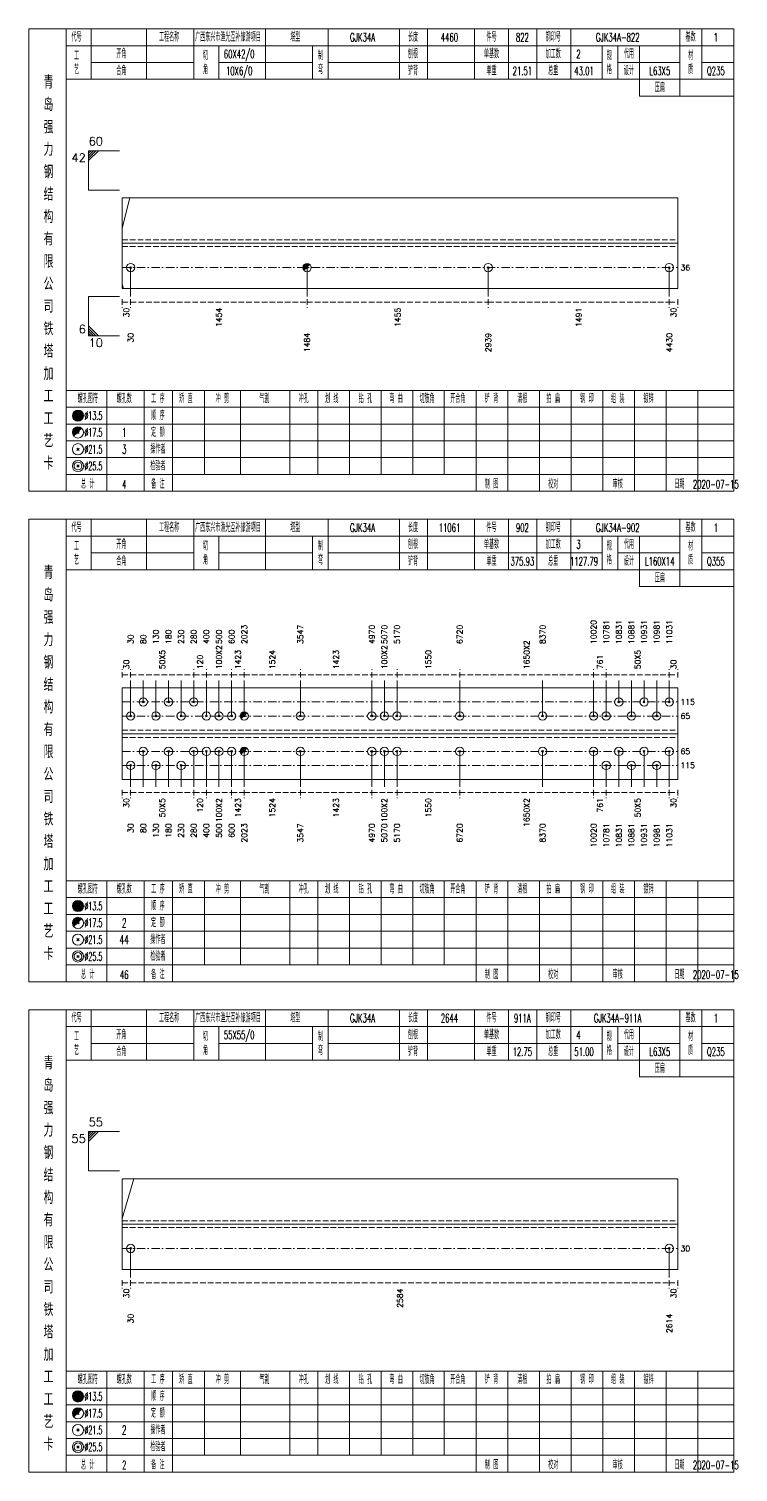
# Model space of a CAD drawing. Extents: x 0 to 2606, y -377 to 6479.
# Drawn here: x 523 to 776, y 2450 to 2965 of the extents above; entities that cross this region are included whole.
import ezdxf
from ezdxf.enums import TextEntityAlignment as Align

# ---------------------------------------------------------------- set-up
doc = ezdxf.new("R2010")
doc.units = 0
doc.header["$MEASUREMENT"] = 0
doc.linetypes.add('一点画线', pattern=[5.2, 3, -1, 0.2, -1])
doc.linetypes.add('虚线', pattern=[2.75, 2, -0.75])
doc.layers.get('0').update_dxf_attribs({"linetype": 'CONTINUOUS', "lineweight": 25})
doc.layers.add('1', color=7, linetype='CONTINUOUS', lineweight=25)
doc.layers.add('4', color=7, linetype='CONTINUOUS', lineweight=25)
doc.styles.get("Standard").update_dxf_attribs({"font": 'simplex.shx', "width": 0.7, "height": 3, "bigfont": 'gbhzfs.shx'})

msp = doc.modelspace()

# ---------------------------------------------------------------- linework, layer by layer
at = {"color": 7, "linetype": 'Continuous', "lineweight": 13}
for p, q in [((544.1, 2921.5), (555.1, 2921.5)), ((544.1, 2907.5), (544.1, 2921.5)), ((544.97, 2921.5), (544.1, 2920.62)), ((545.85, 2921.5), (544.1, 2919.75)), ((546.72, 2921.5), (544.1, 2918.88)), ((547.6, 2921.5), (544.1, 2918)), ((544.1, 2907.5), (555.1, 2907.5)), ((556.1, 2893.9), (558.77, 2904.69)), ((559.1, 2879.81), (559.1, 2869.5)), ((622.01, 2879.81), (622.01, 2869.5)), ((686.64, 2879.81), (686.64, 2869.5)), ((751.2, 2879.81), (751.2, 2869.5)), ((556.1, 2873.85), (556.54, 2872.31)), ((544.1, 2869.5), (555.1, 2869.5)), ((544.1, 2869.5), (544.1, 2855.5)), ((547.6, 2855.5), (544.1, 2859)), ((546.72, 2855.5), (544.1, 2858.12)), ((545.85, 2855.5), (544.1, 2857.25)), ((544.97, 2855.5), (544.1, 2856.38)), ((544.1, 2855.5), (555.1, 2855.5)), ((559.1, 2719.81), (559.1, 2732.5)), ((563.6, 2724.81), (563.6, 2732.5)), ((568.1, 2719.81), (568.1, 2732.5)), ((572.6, 2724.81), (572.6, 2732.5)), ((577.1, 2719.81), (577.1, 2732.5)), ((581.6, 2724.81), (581.6, 2732.5)), ((586.1, 2719.81), (586.1, 2732.5)), ((590.6, 2719.81), (590.6, 2732.5)), ((595.1, 2719.81), (595.1, 2732.5)), ((599.6, 2719.81), (599.6, 2732.5)), ((619.63, 2719.81), (619.63, 2732.5)), ((645.11, 2719.81), (645.11, 2732.5)), ((649.61, 2719.81), (649.61, 2732.5)), ((654.11, 2719.81), (654.11, 2732.5)), ((676.45, 2719.81), (676.45, 2732.5)), ((706, 2719.81), (706, 2732.5)), ((724.2, 2719.81), (724.2, 2732.5)), ((728.7, 2719.81), (728.7, 2732.5)), ((733.2, 2724.81), (733.2, 2732.5)), ((737.7, 2719.81), (737.7, 2732.5)), ((742.2, 2724.81), (742.2, 2732.5)), ((746.7, 2719.81), (746.7, 2732.5)), ((751.2, 2724.81), (751.2, 2732.5)), ((563.3, 2724.51), (563.9, 2725.11)), ((563.9, 2724.51), (563.3, 2725.11)), ((572.3, 2724.51), (572.9, 2725.11)), ((572.9, 2724.51), (572.3, 2725.11)), ((581.3, 2724.51), (581.9, 2725.11)), ((581.9, 2724.51), (581.3, 2725.11)), ((732.9, 2724.51), (733.5, 2725.11)), ((733.5, 2724.51), (732.9, 2725.11)), ((741.9, 2724.51), (742.5, 2725.11)), ((742.5, 2724.51), (741.9, 2725.11)), ((750.9, 2724.51), (751.5, 2725.11)), ((751.5, 2724.51), (750.9, 2725.11)), ((558.8, 2719.51), (559.4, 2720.11)), ((559.4, 2719.51), (558.8, 2720.11)), ((567.8, 2719.51), (568.4, 2720.11)), ((568.4, 2719.51), (567.8, 2720.11)), ((576.8, 2719.51), (577.4, 2720.11)), ((577.4, 2719.51), (576.8, 2720.11)), ((585.8, 2719.51), (586.4, 2720.11)), ((586.4, 2719.51), (585.8, 2720.11)), ((590.3, 2719.51), (590.9, 2720.11)), ((590.9, 2719.51), (590.3, 2720.11)), ((594.8, 2719.51), (595.4, 2720.11)), ((595.4, 2719.51), (594.8, 2720.11)), ((619.33, 2719.51), (619.93, 2720.11)), ((619.93, 2719.51), (619.33, 2720.11)), ((644.81, 2719.51), (645.41, 2720.11)), ((645.41, 2719.51), (644.81, 2720.11)), ((649.31, 2719.51), (649.91, 2720.11)), ((649.91, 2719.51), (649.31, 2720.11)), ((653.81, 2719.51), (654.41, 2720.11)), ((654.41, 2719.51), (653.81, 2720.11)), ((676.15, 2719.51), (676.75, 2720.11)), ((676.75, 2719.51), (676.15, 2720.11)), ((705.7, 2719.51), (706.3, 2720.11)), ((706.3, 2719.51), (705.7, 2720.11)), ((723.9, 2719.51), (724.5, 2720.11)), ((724.5, 2719.51), (723.9, 2720.11)), ((728.4, 2719.51), (729, 2720.11)), ((729, 2719.51), (728.4, 2720.11)), ((737.4, 2719.51), (738, 2720.11)), ((738, 2719.51), (737.4, 2720.11)), ((746.4, 2719.51), (747, 2720.11)), ((747, 2719.51), (746.4, 2720.11)), ((563.6, 2707.19), (563.6, 2694.5)), ((572.6, 2707.19), (572.6, 2694.5)), ((581.6, 2707.19), (581.6, 2694.5)), ((586.1, 2707.19), (586.1, 2694.5)), ((590.6, 2707.19), (590.6, 2694.5)), ((595.1, 2707.19), (595.1, 2694.5)), ((599.6, 2707.19), (599.6, 2694.5)), ((619.63, 2707.19), (619.63, 2694.5)), ((645.11, 2707.19), (645.11, 2694.5)), ((649.61, 2707.19), (649.61, 2694.5)), ((654.11, 2707.19), (654.11, 2694.5)), ((676.45, 2707.19), (676.45, 2694.5)), ((706, 2707.19), (706, 2694.5)), ((724.2, 2707.19), (724.2, 2694.5)), ((733.2, 2707.19), (733.2, 2694.5)), ((742.2, 2707.19), (742.2, 2694.5)), ((751.2, 2707.19), (751.2, 2694.5)), ((559.1, 2702.19), (559.1, 2694.5)), ((568.1, 2702.19), (568.1, 2694.5)), ((577.1, 2702.19), (577.1, 2694.5)), ((728.7, 2702.19), (728.7, 2694.5)), ((737.7, 2702.19), (737.7, 2694.5)), ((746.7, 2702.19), (746.7, 2694.5)), ((544.1, 2571.5), (555.1, 2571.5)), ((544.1, 2557.5), (544.1, 2571.5)), ((544.97, 2571.5), (544.1, 2570.62)), ((545.85, 2571.5), (544.1, 2569.75)), ((546.72, 2571.5), (544.1, 2568.88)), ((547.6, 2571.5), (544.1, 2568)), ((544.1, 2557.5), (555.1, 2557.5)), ((556.1, 2540.56), (560.22, 2554.69)), ((559.1, 2529.81), (559.1, 2519.5)), ((751.2, 2529.81), (751.2, 2519.5))]:
    msp.add_line(p, q, dxfattribs=at)
at = {"color": 7, "linetype": 'Continuous', "lineweight": 18}
for p, q in [((556.1, 2904.69), (556.1, 2872.31)), ((556.1, 2904.69), (754.2, 2904.69)), ((754.2, 2904.69), (754.2, 2872.31)), ((556.1, 2888.5), (754.2, 2888.5)), ((556.1, 2729.81), (556.1, 2697.19)), ((556.1, 2729.81), (754.2, 2729.81)), ((754.2, 2729.81), (754.2, 2697.19)), ((556.1, 2713.5), (754.2, 2713.5)), ((556.1, 2554.69), (556.1, 2522.31)), ((556.1, 2554.69), (754.2, 2554.69)), ((754.2, 2554.69), (754.2, 2522.31)), ((556.1, 2538.5), (754.2, 2538.5))]:
    msp.add_line(p, q, dxfattribs=at)
at = {"color": 1, "linetype": '虚线', "lineweight": 18}
for p, q in [((556.1, 2889.69), (754.2, 2889.69)), ((556.1, 2887.31), (754.2, 2887.31)), ((556.1, 2714.81), (754.2, 2714.81)), ((556.1, 2712.19), (754.2, 2712.19)), ((556.1, 2539.69), (754.2, 2539.69)), ((556.1, 2537.31), (754.2, 2537.31))]:
    msp.add_line(p, q, dxfattribs=at)
at = {"color": 3, "linetype": '一点画线', "lineweight": 13}
for p, q in [((556.1, 2879.81), (754.2, 2879.81)), ((556.1, 2724.81), (754.2, 2724.81)), ((556.1, 2719.81), (754.2, 2719.81)), ((556.1, 2707.19), (754.2, 2707.19)), ((556.1, 2702.19), (754.2, 2702.19)), ((556.1, 2529.81), (754.2, 2529.81))]:
    msp.add_line(p, q, dxfattribs=at)
at = {"color": 8, "linetype": '虚线', "lineweight": 9}
for p, q in [((556.1, 2868.5), (556.1, 2865.5)), ((556.1, 2867.5), (559.1, 2867.5)), ((559.1, 2868.5), (559.1, 2865.5)), ((559.1, 2868.5), (559.1, 2865.5)), ((559.1, 2867.5), (622.01, 2867.5)), ((622.01, 2868.5), (622.01, 2865.5)), ((622.01, 2868.5), (622.01, 2865.5)), ((622.01, 2867.5), (686.64, 2867.5)), ((686.64, 2868.5), (686.64, 2865.5)), ((686.64, 2868.5), (686.64, 2865.5)), ((686.64, 2867.5), (751.2, 2867.5)), ((751.2, 2868.5), (751.2, 2865.5)), ((751.2, 2868.5), (751.2, 2865.5)), ((751.2, 2867.5), (754.2, 2867.5)), ((754.2, 2868.5), (754.2, 2865.5)), ((556.1, 2733.5), (556.1, 2736.5)), ((559.1, 2733.5), (559.1, 2736.5)), ((559.1, 2733.5), (559.1, 2736.5)), ((581.6, 2733.5), (581.6, 2736.5)), ((581.6, 2733.5), (581.6, 2736.5)), ((586.1, 2733.5), (586.1, 2736.5)), ((586.1, 2733.5), (586.1, 2736.5)), ((595.1, 2733.5), (595.1, 2736.5)), ((595.1, 2733.5), (595.1, 2736.5)), ((599.6, 2733.5), (599.6, 2736.5)), ((599.6, 2733.5), (599.6, 2736.5)), ((619.63, 2733.5), (619.63, 2736.5)), ((619.63, 2733.5), (619.63, 2736.5)), ((645.11, 2733.5), (645.11, 2736.5)), ((645.11, 2733.5), (645.11, 2736.5)), ((654.11, 2733.5), (654.11, 2736.5)), ((654.11, 2733.5), (654.11, 2736.5)), ((676.45, 2733.5), (676.45, 2736.5)), ((676.45, 2733.5), (676.45, 2736.5)), ((724.2, 2733.5), (724.2, 2736.5)), ((724.2, 2733.5), (724.2, 2736.5)), ((728.7, 2733.5), (728.7, 2736.5)), ((728.7, 2733.5), (728.7, 2736.5)), ((751.2, 2733.5), (751.2, 2736.5)), ((751.2, 2733.5), (751.2, 2736.5)), ((754.2, 2733.5), (754.2, 2736.5)), ((556.1, 2734.5), (559.1, 2734.5)), ((559.1, 2734.5), (581.6, 2734.5)), ((581.6, 2734.5), (586.1, 2734.5)), ((586.1, 2734.5), (595.1, 2734.5)), ((595.1, 2734.5), (599.6, 2734.5)), ((599.6, 2734.5), (619.63, 2734.5)), ((619.63, 2734.5), (645.11, 2734.5)), ((645.11, 2734.5), (654.11, 2734.5)), ((654.11, 2734.5), (676.45, 2734.5)), ((676.45, 2734.5), (724.2, 2734.5)), ((724.2, 2734.5), (728.7, 2734.5)), ((728.7, 2734.5), (751.2, 2734.5)), ((751.2, 2734.5), (754.2, 2734.5)), ((556.1, 2693.5), (556.1, 2690.5)), ((559.1, 2693.5), (559.1, 2690.5)), ((559.1, 2693.5), (559.1, 2690.5)), ((581.6, 2693.5), (581.6, 2690.5)), ((581.6, 2693.5), (581.6, 2690.5)), ((586.1, 2693.5), (586.1, 2690.5)), ((586.1, 2693.5), (586.1, 2690.5)), ((595.1, 2693.5), (595.1, 2690.5)), ((595.1, 2693.5), (595.1, 2690.5)), ((599.6, 2693.5), (599.6, 2690.5)), ((599.6, 2693.5), (599.6, 2690.5)), ((619.63, 2693.5), (619.63, 2690.5)), ((619.63, 2693.5), (619.63, 2690.5)), ((645.11, 2693.5), (645.11, 2690.5)), ((645.11, 2693.5), (645.11, 2690.5)), ((654.11, 2693.5), (654.11, 2690.5)), ((654.11, 2693.5), (654.11, 2690.5)), ((676.45, 2693.5), (676.45, 2690.5)), ((676.45, 2693.5), (676.45, 2690.5)), ((724.2, 2693.5), (724.2, 2690.5)), ((724.2, 2693.5), (724.2, 2690.5)), ((728.7, 2693.5), (728.7, 2690.5)), ((728.7, 2693.5), (728.7, 2690.5)), ((751.2, 2693.5), (751.2, 2690.5)), ((751.2, 2693.5), (751.2, 2690.5)), ((754.2, 2693.5), (754.2, 2690.5)), ((556.1, 2692.5), (559.1, 2692.5)), ((559.1, 2692.5), (581.6, 2692.5)), ((581.6, 2692.5), (586.1, 2692.5)), ((586.1, 2692.5), (595.1, 2692.5)), ((595.1, 2692.5), (599.6, 2692.5)), ((599.6, 2692.5), (619.63, 2692.5)), ((619.63, 2692.5), (645.11, 2692.5)), ((645.11, 2692.5), (654.11, 2692.5)), ((654.11, 2692.5), (676.45, 2692.5)), ((676.45, 2692.5), (724.2, 2692.5)), ((724.2, 2692.5), (728.7, 2692.5)), ((728.7, 2692.5), (751.2, 2692.5)), ((751.2, 2692.5), (754.2, 2692.5)), ((556.1, 2518.5), (556.1, 2515.5)), ((559.1, 2518.5), (559.1, 2515.5)), ((559.1, 2518.5), (559.1, 2515.5)), ((751.2, 2518.5), (751.2, 2515.5)), ((751.2, 2518.5), (751.2, 2515.5)), ((754.2, 2518.5), (754.2, 2515.5)), ((556.1, 2517.5), (559.1, 2517.5)), ((559.1, 2517.5), (751.2, 2517.5)), ((751.2, 2517.5), (754.2, 2517.5))]:
    msp.add_line(p, q, dxfattribs=at)
at = {"color": 7, "linetype": 'Continuous', "lineweight": 0}
for p, q in [((599.3, 2719.51), (599.9, 2720.11)), ((599.3, 2720.11), (599.9, 2719.51))]:
    msp.add_line(p, q, dxfattribs=at)
at = {"color": 7, "linetype": 'Continuous', "lineweight": 13}
for centre in [(563.6, 2724.81), (572.6, 2724.81), (581.6, 2724.81), (733.2, 2724.81), (742.2, 2724.81), (751.2, 2724.81), (559.1, 2719.81), (568.1, 2719.81), (577.1, 2719.81), (586.1, 2719.81), (590.6, 2719.81), (595.1, 2719.81), (599.6, 2719.81), (619.63, 2719.81), (645.11, 2719.81), (649.61, 2719.81), (654.11, 2719.81), (676.45, 2719.81), (706, 2719.81), (724.2, 2719.81), (728.7, 2719.81), (737.7, 2719.81), (746.7, 2719.81)]:
    msp.add_circle(centre, 1.5, dxfattribs=at)
for radius in [1.35, 1.2, 1.05, 0.9, 0.75, 0.6, 0.45, 0.3, 0.15]:
    msp.add_arc((599.6, 2719.81), radius, 45, 225, dxfattribs=at)
at = {"layer": '1', "color": 7, "linetype": 'Continuous', "lineweight": 13}
for p, q in [((558.8, 2879.51), (559.4, 2880.11)), ((559.4, 2879.51), (558.8, 2880.11)), ((686.34, 2879.51), (686.94, 2880.11)), ((686.94, 2879.51), (686.34, 2880.11)), ((750.9, 2879.51), (751.5, 2880.11)), ((751.5, 2879.51), (750.9, 2880.11)), ((563.3, 2706.89), (563.9, 2707.49)), ((563.9, 2706.89), (563.3, 2707.49)), ((572.3, 2706.89), (572.9, 2707.49)), ((572.9, 2706.89), (572.3, 2707.49)), ((581.3, 2706.89), (581.9, 2707.49)), ((581.9, 2706.89), (581.3, 2707.49)), ((585.8, 2706.89), (586.4, 2707.49)), ((586.4, 2706.89), (585.8, 2707.49)), ((590.3, 2706.89), (590.9, 2707.49)), ((590.9, 2706.89), (590.3, 2707.49)), ((594.8, 2706.89), (595.4, 2707.49)), ((595.4, 2706.89), (594.8, 2707.49)), ((619.33, 2706.89), (619.93, 2707.49)), ((619.93, 2706.89), (619.33, 2707.49)), ((644.81, 2706.89), (645.41, 2707.49)), ((645.41, 2706.89), (644.81, 2707.49)), ((649.31, 2706.89), (649.91, 2707.49)), ((649.91, 2706.89), (649.31, 2707.49)), ((653.81, 2706.89), (654.41, 2707.49)), ((654.41, 2706.89), (653.81, 2707.49)), ((676.15, 2706.89), (676.75, 2707.49)), ((676.75, 2706.89), (676.15, 2707.49)), ((705.7, 2706.89), (706.3, 2707.49)), ((706.3, 2706.89), (705.7, 2707.49)), ((723.9, 2706.89), (724.5, 2707.49)), ((724.5, 2706.89), (723.9, 2707.49)), ((732.9, 2706.89), (733.5, 2707.49)), ((733.5, 2706.89), (732.9, 2707.49)), ((741.9, 2706.89), (742.5, 2707.49)), ((742.5, 2706.89), (741.9, 2707.49)), ((750.9, 2706.89), (751.5, 2707.49)), ((751.5, 2706.89), (750.9, 2707.49)), ((558.8, 2701.89), (559.4, 2702.49)), ((559.4, 2701.89), (558.8, 2702.49)), ((567.8, 2701.89), (568.4, 2702.49)), ((568.4, 2701.89), (567.8, 2702.49)), ((576.8, 2701.89), (577.4, 2702.49)), ((577.4, 2701.89), (576.8, 2702.49)), ((728.4, 2701.89), (729, 2702.49)), ((729, 2701.89), (728.4, 2702.49)), ((737.4, 2701.89), (738, 2702.49)), ((738, 2701.89), (737.4, 2702.49)), ((746.4, 2701.89), (747, 2702.49)), ((747, 2701.89), (746.4, 2702.49)), ((558.8, 2529.51), (559.4, 2530.11)), ((559.4, 2529.51), (558.8, 2530.11)), ((750.9, 2529.51), (751.5, 2530.11)), ((751.5, 2529.51), (750.9, 2530.11))]:
    msp.add_line(p, q, dxfattribs=at)
at = {"layer": '1', "color": 7, "linetype": 'Continuous', "lineweight": 0}
for p, q in [((621.71, 2879.51), (622.31, 2880.11)), ((621.71, 2880.11), (622.31, 2879.51)), ((599.3, 2706.89), (599.9, 2707.49)), ((599.3, 2707.49), (599.9, 2706.89))]:
    msp.add_line(p, q, dxfattribs=at)
at = {"layer": '1', "color": 7, "linetype": 'Continuous', "lineweight": 18}
for p, q in [((556.1, 2872.31), (754.2, 2872.31)), ((556.1, 2697.19), (754.2, 2697.19)), ((556.1, 2522.31), (754.2, 2522.31))]:
    msp.add_line(p, q, dxfattribs=at)
at = {"layer": '1', "color": 7, "linetype": 'Continuous', "lineweight": 13}
for centre in [(559.1, 2879.81), (622.01, 2879.81), (686.64, 2879.81), (751.2, 2879.81), (563.6, 2707.19), (572.6, 2707.19), (581.6, 2707.19), (586.1, 2707.19), (590.6, 2707.19), (595.1, 2707.19), (599.6, 2707.19), (619.63, 2707.19), (645.11, 2707.19), (649.61, 2707.19), (654.11, 2707.19), (676.45, 2707.19), (706, 2707.19), (724.2, 2707.19), (733.2, 2707.19), (742.2, 2707.19), (751.2, 2707.19), (559.1, 2702.19), (568.1, 2702.19), (577.1, 2702.19), (728.7, 2702.19), (737.7, 2702.19), (746.7, 2702.19), (559.1, 2529.81), (751.2, 2529.81)]:
    msp.add_circle(centre, 1.5, dxfattribs=at)
for centre, radius in [((622.01, 2879.81), 1.35), ((622.01, 2879.81), 1.2), ((622.01, 2879.81), 1.05), ((622.01, 2879.81), 0.9), ((622.01, 2879.81), 0.75), ((622.01, 2879.81), 0.6), ((622.01, 2879.81), 0.45), ((622.01, 2879.81), 0.3), ((622.01, 2879.81), 0.15), ((599.6, 2707.19), 1.35), ((599.6, 2707.19), 1.2), ((599.6, 2707.19), 1.05), ((599.6, 2707.19), 0.9), ((599.6, 2707.19), 0.75), ((599.6, 2707.19), 0.6), ((599.6, 2707.19), 0.45), ((599.6, 2707.19), 0.3), ((599.6, 2707.19), 0.15)]:
    msp.add_arc(centre, radius, 45, 225, dxfattribs=at)
at = {"layer": '4', "color": 1, "linetype": 'Continuous', "lineweight": 18}
for p, q in [((536.1, 2800), (536.1, 2965)), ((545, 2947), (545, 2965)), ((564.8, 2947), (564.8, 2965)), ((581.6, 2947), (581.6, 2965)), ((607.2, 2947), (607.2, 2965)), ((629.5, 2947), (629.5, 2965)), ((655, 2947), (655, 2965)), ((665, 2947), (665, 2965)), ((681.7, 2947), (681.7, 2965)), ((693.9, 2947), (693.9, 2965)), ((703.9, 2947), (703.9, 2965)), ((716.1, 2947), (716.1, 2965)), ((755, 2941), (755, 2965)), ((762.8, 2947), (762.8, 2965)), ((536.1, 2959), (774.2, 2959)), ((590.6, 2947), (590.6, 2959)), ((623.9, 2947), (623.9, 2959)), ((727.2, 2947), (727.2, 2959)), ((732.8, 2947), (732.8, 2959)), ((740.6, 2941), (740.6, 2959)), ((545, 2953), (581.6, 2953)), ((590.6, 2953), (623.9, 2953)), ((629.5, 2953), (727.2, 2953)), ((732.8, 2953), (755, 2953)), ((762.8, 2953), (774.2, 2953)), ((536.1, 2947), (774.2, 2947)), ((740.6, 2941), (774.2, 2941)), ((536.1, 2836), (774.2, 2836)), ((550.6, 2800), (550.6, 2836)), ((563.9, 2800), (563.9, 2836)), ((574, 2800), (574, 2836)), ((585.4, 2806), (585.4, 2836)), ((598.3, 2806), (598.3, 2836)), ((615.9, 2806), (615.9, 2836)), ((625.8, 2806), (625.8, 2836)), ((637.1, 2806), (637.1, 2836)), ((648.4, 2806), (648.4, 2836)), ((659.7, 2806), (659.7, 2836)), ((670.9, 2806), (670.9, 2836)), ((682.3, 2806), (682.3, 2836)), ((693.6, 2806), (693.6, 2836)), ((704.9, 2806), (704.9, 2836)), ((716.2, 2806), (716.2, 2836)), ((727.5, 2806), (727.5, 2836)), ((738.8, 2806), (738.8, 2836)), ((750.1, 2806), (750.1, 2836)), ((761.4, 2806), (761.4, 2836)), ((536.1, 2830), (774.2, 2830)), ((536.1, 2824), (774.2, 2824)), ((536.1, 2818), (774.2, 2818)), ((536.1, 2812), (774.2, 2812)), ((536.1, 2806), (774.2, 2806)), ((682.3, 2800), (682.3, 2806)), ((693.6, 2800), (693.6, 2806)), ((704.9, 2800), (704.9, 2806)), ((716.2, 2800), (716.2, 2806)), ((727.5, 2800), (727.5, 2806)), ((738.8, 2800), (738.8, 2806)), ((750.1, 2800), (750.1, 2806)), ((761.4, 2800), (761.4, 2806)), ((536.1, 2625), (536.1, 2790)), ((545, 2772), (545, 2790)), ((564.8, 2772), (564.8, 2790)), ((581.6, 2772), (581.6, 2790)), ((607.2, 2772), (607.2, 2790)), ((629.5, 2772), (629.5, 2790)), ((655, 2772), (655, 2790)), ((665, 2772), (665, 2790)), ((681.7, 2772), (681.7, 2790)), ((693.9, 2772), (693.9, 2790)), ((703.9, 2772), (703.9, 2790)), ((716.1, 2772), (716.1, 2790)), ((755, 2766), (755, 2790)), ((762.8, 2772), (762.8, 2790)), ((536.1, 2784), (774.2, 2784)), ((590.6, 2772), (590.6, 2784)), ((623.9, 2772), (623.9, 2784)), ((727.2, 2772), (727.2, 2784)), ((732.8, 2772), (732.8, 2784)), ((740.6, 2766), (740.6, 2784)), ((545, 2778), (581.6, 2778)), ((590.6, 2778), (623.9, 2778)), ((629.5, 2778), (727.2, 2778)), ((732.8, 2778), (755, 2778)), ((762.8, 2778), (774.2, 2778)), ((536.1, 2772), (774.2, 2772)), ((740.6, 2766), (774.2, 2766)), ((536.1, 2661), (774.2, 2661)), ((550.6, 2625), (550.6, 2661)), ((563.9, 2625), (563.9, 2661)), ((574, 2625), (574, 2661)), ((585.4, 2631), (585.4, 2661)), ((598.3, 2631), (598.3, 2661)), ((615.9, 2631), (615.9, 2661)), ((625.8, 2631), (625.8, 2661)), ((637.1, 2631), (637.1, 2661)), ((648.4, 2631), (648.4, 2661)), ((659.7, 2631), (659.7, 2661)), ((670.9, 2631), (670.9, 2661)), ((682.3, 2631), (682.3, 2661)), ((693.6, 2631), (693.6, 2661)), ((704.9, 2631), (704.9, 2661)), ((716.2, 2631), (716.2, 2661)), ((727.5, 2631), (727.5, 2661)), ((738.8, 2631), (738.8, 2661)), ((750.1, 2631), (750.1, 2661)), ((761.4, 2631), (761.4, 2661)), ((536.1, 2655), (774.2, 2655)), ((536.1, 2649), (774.2, 2649)), ((536.1, 2643), (774.2, 2643)), ((536.1, 2637), (774.2, 2637)), ((536.1, 2631), (774.2, 2631)), ((682.3, 2625), (682.3, 2631)), ((693.6, 2625), (693.6, 2631)), ((704.9, 2625), (704.9, 2631)), ((716.2, 2625), (716.2, 2631)), ((727.5, 2625), (727.5, 2631)), ((738.8, 2625), (738.8, 2631)), ((750.1, 2625), (750.1, 2631)), ((761.4, 2625), (761.4, 2631)), ((536.1, 2450), (536.1, 2615)), ((545, 2597), (545, 2615)), ((564.8, 2597), (564.8, 2615)), ((581.6, 2597), (581.6, 2615)), ((607.2, 2597), (607.2, 2615)), ((629.5, 2597), (629.5, 2615)), ((655, 2597), (655, 2615)), ((665, 2597), (665, 2615)), ((681.7, 2597), (681.7, 2615)), ((693.9, 2597), (693.9, 2615)), ((703.9, 2597), (703.9, 2615)), ((716.1, 2597), (716.1, 2615)), ((755, 2591), (755, 2615)), ((762.8, 2597), (762.8, 2615)), ((536.1, 2609), (774.2, 2609)), ((590.6, 2597), (590.6, 2609)), ((623.9, 2597), (623.9, 2609)), ((727.2, 2597), (727.2, 2609)), ((732.8, 2597), (732.8, 2609)), ((740.6, 2591), (740.6, 2609)), ((545, 2603), (581.6, 2603)), ((590.6, 2603), (623.9, 2603)), ((629.5, 2603), (727.2, 2603)), ((732.8, 2603), (755, 2603)), ((762.8, 2603), (774.2, 2603)), ((536.1, 2597), (774.2, 2597)), ((740.6, 2591), (774.2, 2591)), ((536.1, 2486), (774.2, 2486)), ((550.6, 2450), (550.6, 2486)), ((563.9, 2450), (563.9, 2486)), ((574, 2450), (574, 2486)), ((585.4, 2456), (585.4, 2486)), ((598.3, 2456), (598.3, 2486)), ((615.9, 2456), (615.9, 2486)), ((625.8, 2456), (625.8, 2486)), ((637.1, 2456), (637.1, 2486)), ((648.4, 2456), (648.4, 2486)), ((659.7, 2456), (659.7, 2486)), ((670.9, 2456), (670.9, 2486)), ((682.3, 2456), (682.3, 2486)), ((693.6, 2456), (693.6, 2486)), ((704.9, 2456), (704.9, 2486)), ((716.2, 2456), (716.2, 2486)), ((727.5, 2456), (727.5, 2486)), ((738.8, 2456), (738.8, 2486)), ((750.1, 2456), (750.1, 2486)), ((761.4, 2456), (761.4, 2486)), ((536.1, 2480), (774.2, 2480)), ((536.1, 2474), (774.2, 2474)), ((536.1, 2468), (774.2, 2468)), ((536.1, 2462), (774.2, 2462)), ((536.1, 2456), (774.2, 2456)), ((682.3, 2450), (682.3, 2456)), ((693.6, 2450), (693.6, 2456)), ((704.9, 2450), (704.9, 2456)), ((716.2, 2450), (716.2, 2456)), ((727.5, 2450), (727.5, 2456)), ((738.8, 2450), (738.8, 2456)), ((750.1, 2450), (750.1, 2456)), ((761.4, 2450), (761.4, 2456))]:
    msp.add_line(p, q, dxfattribs=at)
at = {"layer": '4', "color": 7, "linetype": 'Continuous', "lineweight": 13}
for p, q in [((540.1, 2826.8), (540.5, 2827.2)), ((540.5, 2826.8), (540.1, 2827.2)), ((539.9, 2814.6), (540.7, 2815.4)), ((540.7, 2814.6), (539.9, 2815.4)), ((539.9, 2808.6), (540.7, 2809.4)), ((540.7, 2808.6), (539.9, 2809.4)), ((540.1, 2651.8), (540.5, 2652.2)), ((540.5, 2651.8), (540.1, 2652.2)), ((539.9, 2639.6), (540.7, 2640.4)), ((540.7, 2639.6), (539.9, 2640.4)), ((539.9, 2633.6), (540.7, 2634.4)), ((540.7, 2633.6), (539.9, 2634.4)), ((540.1, 2476.8), (540.5, 2477.2)), ((540.5, 2476.8), (540.1, 2477.2)), ((539.9, 2464.6), (540.7, 2465.4)), ((540.7, 2464.6), (539.9, 2465.4)), ((539.9, 2458.6), (540.7, 2459.4)), ((540.7, 2458.6), (539.9, 2459.4))]:
    msp.add_line(p, q, dxfattribs=at)
at = {"layer": '4', "color": 7, "linetype": 'Continuous', "lineweight": 0}
for p, q in [((539.9, 2820.6), (540.7, 2821.4)), ((539.9, 2821.4), (540.7, 2820.6)), ((539.9, 2645.6), (540.7, 2646.4)), ((539.9, 2646.4), (540.7, 2645.6)), ((539.9, 2470.6), (540.7, 2471.4)), ((539.9, 2471.4), (540.7, 2470.6))]:
    msp.add_line(p, q, dxfattribs=at)
at = {"layer": '4', "color": 1, "linetype": 'Continuous', "lineweight": 18}
for points in [[(522.8, 2965), (522.8, 2800), (774.2, 2800), (774.2, 2965)], [(522.8, 2790), (522.8, 2625), (774.2, 2625), (774.2, 2790)], [(522.8, 2615), (522.8, 2450), (774.2, 2450), (774.2, 2615)]]:
    msp.add_lwpolyline(points, close=True, dxfattribs=at)
at = {"layer": '4', "color": 7, "linetype": 'Continuous', "lineweight": 13}
for centre, radius in [((540.3, 2827), 2), ((540.3, 2827), 1.8), ((540.3, 2827), 1.6), ((540.3, 2827), 1.4), ((540.3, 2827), 1.2), ((540.3, 2827), 1), ((540.3, 2827), 0.8), ((540.3, 2827), 0.6), ((540.3, 2827), 0.4), ((540.3, 2821), 2), ((540.3, 2827), 0.2), ((540.3, 2815), 2), ((540.3, 2809), 2), ((540.3, 2809), 1.4), ((540.3, 2652), 2), ((540.3, 2652), 1.8), ((540.3, 2652), 1.6), ((540.3, 2652), 1.4), ((540.3, 2652), 1.2), ((540.3, 2652), 1), ((540.3, 2652), 0.8), ((540.3, 2652), 0.6), ((540.3, 2652), 0.4), ((540.3, 2646), 2), ((540.3, 2652), 0.2), ((540.3, 2640), 2), ((540.3, 2634), 2), ((540.3, 2634), 1.4), ((540.3, 2477), 2), ((540.3, 2477), 1.8), ((540.3, 2477), 1.6), ((540.3, 2477), 1.4), ((540.3, 2477), 1.2), ((540.3, 2477), 1), ((540.3, 2477), 0.8), ((540.3, 2477), 0.6), ((540.3, 2477), 0.4), ((540.3, 2477), 0.2), ((540.3, 2471), 2), ((540.3, 2465), 2), ((540.3, 2459), 2), ((540.3, 2459), 1.4)]:
    msp.add_circle(centre, radius, dxfattribs=at)
for centre, radius in [((540.3, 2821), 1.8), ((540.3, 2821), 1.6), ((540.3, 2821), 1.4), ((540.3, 2821), 1.2), ((540.3, 2821), 1), ((540.3, 2821), 0.8), ((540.3, 2821), 0.6), ((540.3, 2821), 0.4), ((540.3, 2821), 0.2), ((540.3, 2646), 1.8), ((540.3, 2646), 1.6), ((540.3, 2646), 1.4), ((540.3, 2646), 1.2), ((540.3, 2646), 1), ((540.3, 2646), 0.8), ((540.3, 2646), 0.6), ((540.3, 2646), 0.4), ((540.3, 2646), 0.2), ((540.3, 2471), 1.8), ((540.3, 2471), 1.6), ((540.3, 2471), 1.4), ((540.3, 2471), 1.2), ((540.3, 2471), 1), ((540.3, 2471), 0.8), ((540.3, 2471), 0.6), ((540.3, 2471), 0.4), ((540.3, 2471), 0.2)]:
    msp.add_arc(centre, radius, 45, 225, dxfattribs=at)

# ---------------------------------------------------------------- texts
at = {"color": 7, "linetype": 'Continuous', "lineweight": 13}
for s, p in [('60', (544.1, 2922.5)), ('55', (544.1, 2572.5))]:
    msp.add_text(s, height=3, dxfattribs=at).set_placement(p, align=Align.BOTTOM_LEFT)
for s, p in [('42', (543.1, 2920.5)), ('55', (543.1, 2570.5))]:
    msp.add_text(s, height=3, dxfattribs=at).set_placement(p, align=Align.TOP_RIGHT)
for s, p in [('36', (755.2, 2879.81)), ('115', (755.2, 2724.81)), ('65', (755.2, 2719.81)), ('65', (755.2, 2707.19)), ('115', (755.2, 2702.19)), ('30', (755.2, 2529.81))]:
    msp.add_text(s, height=2, dxfattribs=at).set_placement(p, align=Align.MIDDLE_LEFT)
at = {"color": 8, "linetype": 'Continuous', "lineweight": 9}
for s, p in [('30', (557.6, 2865.5)), ('1454', (590.56, 2865.5)), ('1455', (654.33, 2865.5)), ('1491', (718.92, 2865.5)), ('30', (752.7, 2865.5)), ('30', (557.6, 2690.5)), ('50X5', (570.35, 2690.5)), ('120', (583.85, 2690.5)), ('100X2', (590.6, 2690.5)), ('1423', (597.35, 2690.5)), ('1524', (609.61, 2690.5)), ('1423', (632.37, 2690.5)), ('100X2', (649.61, 2690.5)), ('1550', (665.28, 2690.5)), ('1650X2', (700.33, 2690.5)), ('761', (726.45, 2690.5)), ('50X5', (739.95, 2690.5)), ('30', (752.7, 2690.5)), ('30', (557.6, 2515.5)), ('2584', (655.15, 2515.5)), ('30', (752.7, 2515.5))]:
    msp.add_text(s, height=2, rotation=90, dxfattribs=at).set_placement(p, align=Align.MIDDLE_RIGHT)
at = {"color": 7, "linetype": 'Continuous', "lineweight": 13}
msp.add_text('6', height=3, dxfattribs=at).set_placement((543.1, 2855.5), align=Align.BOTTOM_RIGHT)
msp.add_text('10', height=3, dxfattribs=at).set_placement((544.1, 2854.5), align=Align.TOP_LEFT)
for s, p in [('130', (568.1, 2745.5)), ('180', (572.6, 2745.5)), ('230', (577.1, 2745.5)), ('280', (581.6, 2745.5)), ('400', (586.1, 2745.5)), ('500', (590.6, 2745.5)), ('600', (595.1, 2745.5)), ('2023', (599.6, 2745.5)), ('3547', (619.63, 2745.5)), ('4970', (645.11, 2745.5)), ('5070', (649.61, 2745.5)), ('5170', (654.11, 2745.5)), ('6720', (676.45, 2745.5)), ('8370', (706, 2745.5)), ('10020', (724.2, 2745.5)), ('10781', (728.7, 2745.5)), ('10831', (733.2, 2745.5)), ('10881', (737.7, 2745.5)), ('10931', (742.2, 2745.5)), ('10981', (746.7, 2745.5)), ('11031', (751.2, 2745.5)), ('30', (559.1, 2745.5)), ('80', (563.6, 2745.5))]:
    msp.add_text(s, height=2, rotation=90, dxfattribs=at).set_placement(p, align=Align.MIDDLE_LEFT)
at = {"color": 8, "linetype": 'Continuous', "lineweight": 9}
for s, p in [('1650X2', (700.33, 2736.5)), ('50X5', (570.35, 2736.5)), ('120', (583.85, 2736.5)), ('100X2', (590.6, 2736.5)), ('1423', (597.35, 2736.5)), ('1524', (609.61, 2736.5)), ('1423', (632.37, 2736.5)), ('100X2', (649.61, 2736.5)), ('1550', (665.28, 2736.5)), ('761', (726.45, 2736.5)), ('50X5', (739.95, 2736.5)), ('30', (557.6, 2736.5)), ('30', (752.7, 2736.5))]:
    msp.add_text(s, height=2, rotation=90, dxfattribs=at).set_placement(p, align=Align.MIDDLE_LEFT)
at = {"layer": '1', "color": 7, "linetype": 'Continuous', "lineweight": 13}
for s, p in [('30', (559.1, 2856.5)), ('1484', (622.01, 2856.5)), ('2939', (686.64, 2856.5)), ('4430', (751.2, 2856.5)), ('30', (559.1, 2681.5)), ('80', (563.6, 2681.5)), ('130', (568.1, 2681.5)), ('180', (572.6, 2681.5)), ('230', (577.1, 2681.5)), ('280', (581.6, 2681.5)), ('400', (586.1, 2681.5)), ('500', (590.6, 2681.5)), ('600', (595.1, 2681.5)), ('2023', (599.6, 2681.5)), ('3547', (619.63, 2681.5)), ('4970', (645.11, 2681.5)), ('5070', (649.61, 2681.5)), ('5170', (654.11, 2681.5)), ('6720', (676.45, 2681.5)), ('8370', (706, 2681.5)), ('10020', (724.2, 2681.5)), ('10781', (728.7, 2681.5)), ('10831', (733.2, 2681.5)), ('10881', (737.7, 2681.5)), ('10931', (742.2, 2681.5)), ('10981', (746.7, 2681.5)), ('11031', (751.2, 2681.5)), ('30', (559.1, 2506.5)), ('2614', (751.2, 2506.5))]:
    msp.add_text(s, height=2, rotation=90, dxfattribs=at).set_placement(p, align=Align.MIDDLE_RIGHT)
at = {"layer": '4', "color": 1, "linetype": 'Continuous', "lineweight": 13}
for s, height, width, p in [('代号', 3, 0.6, (539.8, 2962)), ('工程名称', 3, 0.6, (572.8, 2962)), ('广西东兴市渔光互补旅游项目', 3, 0.6, (593.8, 2962)), ('塔型', 3, 0.6, (617.8, 2962)), ('GJK34A', 3, 0.6, (641.8, 2962)), ('长度', 3, 0.6, (659.8, 2962)), ('4460', 3, 0.6, (672.8, 2962)), ('件号', 3, 0.6, (687.8, 2962)), ('822', 3, 0.6, (698.8, 2962)), ('钢印号', 3, 0.6, (709.8, 2962)), ('GJK34A-822', 3, 0.6, (732.8, 2962)), ('基数', 3, 0.6, (758.8, 2962)), ('1', 3, 0.6, (767.8, 2962)), ('工', 3, 0.6, (539.8, 2955.4)), ('开角', 3, 0.6, (555.8, 2956)), ('切', 3, 0.6, (585.8, 2955.4)), ('60X42/0', 3, 0.6, (597.8, 2956)), ('制', 3, 0.6, (626.8, 2955.4)), ('刨根', 3, 0.6, (659.8, 2956)), ('单基数', 3, 0.6, (687.8, 2956)), ('加工数', 3, 0.6, (709.8, 2956)), ('2', 3, 0.6, (718.8, 2956)), ('规', 3, 0.6, (729.8, 2955.4)), ('代用', 3, 0.6, (736.8, 2956)), ('材', 3, 0.6, (758.8, 2955.4)), ('艺', 3, 0.6, (539.8, 2950.4)), ('合角', 3, 0.6, (555.8, 2950)), ('角', 3, 0.6, (585.8, 2950.4)), ('10X6/0', 3, 0.6, (597.8, 2950)), ('弯', 3, 0.6, (626.8, 2950.4)), ('铲背', 3, 0.6, (659.8, 2950)), ('单重', 3, 0.6, (687.8, 2950)), ('21.51', 3, 0.6, (698.8, 2950)), ('总重', 3, 0.6, (709.8, 2950)), ('43.01', 3, 0.6, (720.8, 2950)), ('格', 3, 0.6, (729.8, 2950.4)), ('设计', 3, 0.6, (736.8, 2950)), ('L63X5', 3, 0.6, (747.8, 2950)), ('质', 3, 0.6, (758.8, 2950.4)), ('Q235', 3, 0.6, (767.8, 2950)), ('青', 4.6, 0.8, (529.8, 2946)), ('岛', 4.6, 0.8, (529.8, 2938)), ('压扁', 3, 0.6, (747.8, 2944)), ('强', 4.6, 0.8, (529.8, 2930)), ('力', 4.6, 0.8, (529.8, 2922)), ('钢', 4.6, 0.8, (529.8, 2914)), ('结', 4.6, 0.8, (529.8, 2906)), ('构', 4.6, 0.8, (529.8, 2898)), ('有', 4.6, 0.8, (529.8, 2890)), ('限', 4.6, 0.8, (529.8, 2882)), ('公', 4.6, 0.8, (529.8, 2874)), ('司', 4.6, 0.8, (529.8, 2866)), ('铁', 4.6, 0.8, (529.8, 2858)), ('塔', 4.6, 0.8, (529.8, 2850)), ('加', 4.6, 0.8, (529.8, 2842)), ('工', 4.6, 0.8, (529.8, 2834)), ('螺孔图符', 3, 0.6, (543.8, 2833)), ('螺孔数', 3, 0.6, (556.8, 2833)), ('工 序', 3, 0.6, (568.8, 2833)), ('矫 直', 3, 0.6, (578.8, 2833)), ('冲 剪', 3, 0.6, (591.8, 2833)), ('气割', 3, 0.6, (606.8, 2833)), ('冲孔', 3, 0.6, (620.8, 2833)), ('划 线', 3, 0.6, (630.8, 2833)), ('钻 孔', 3, 0.6, (642.8, 2833)), ('弯 曲', 3, 0.6, (653.8, 2833)), ('切肢角', 3, 0.6, (664.8, 2833)), ('开合角', 3, 0.6, (675.8, 2833)), ('铲 背', 3, 0.6, (687.8, 2833)), ('清根', 3, 0.6, (698.8, 2833)), ('拍 扁', 3, 0.6, (709.8, 2833)), ('钢 印', 3, 0.6, (721.8, 2833)), ('组 装', 3, 0.6, (732.8, 2833)), ('镀锌', 3, 0.6, (743.8, 2833)), ('工', 4.6, 0.8, (529.8, 2826)), ('%%C13.5', 3, 0.5, (545.8, 2827)), ('顺 序', 3, 0.6, (568.8, 2827)), ('%%C17.5', 3, 0.5, (545.8, 2821)), ('1', 3.2, 0.6, (556.8, 2821)), ('定 额', 3, 0.6, (568.8, 2821)), ('艺', 4.6, 0.8, (529.8, 2818)), ('卡', 4.6, 0.8, (529.8, 2810)), ('%%C21.5', 3, 0.5, (545.8, 2815)), ('3', 3.2, 0.6, (556.8, 2815)), ('操作者', 3, 0.6, (568.8, 2815)), ('%%C25.5', 3, 0.5, (545.8, 2809)), ('检验者', 3, 0.6, (568.8, 2809)), ('总 计', 3, 0.6, (543.8, 2802.5)), ('4', 3, 0.6, (556.8, 2802.5)), ('备 注', 3, 0.6, (568.8, 2802.5)), ('制 图', 3, 0.6, (687.8, 2802.5)), ('校对', 3, 0.6, (709.8, 2802.5)), ('审核', 3, 0.6, (732.8, 2802.5)), ('日期', 3, 0.6, (754.8, 2802.5)), ('2020-07-15', 3, 0.6, (767.8, 2802.5)), ('代号', 3, 0.6, (539.8, 2787)), ('工程名称', 3, 0.6, (572.8, 2787)), ('广西东兴市渔光互补旅游项目', 3, 0.6, (593.8, 2787)), ('塔型', 3, 0.6, (617.8, 2787)), ('GJK34A', 3, 0.6, (641.8, 2787)), ('长度', 3, 0.6, (659.8, 2787)), ('11061', 3, 0.6, (672.8, 2787)), ('件号', 3, 0.6, (687.8, 2787)), ('902', 3, 0.6, (698.8, 2787)), ('钢印号', 3, 0.6, (709.8, 2787)), ('GJK34A-902', 3, 0.6, (732.8, 2787)), ('基数', 3, 0.6, (758.8, 2787)), ('1', 3, 0.6, (767.8, 2787)), ('工', 3, 0.6, (539.8, 2780.4)), ('开角', 3, 0.6, (555.8, 2781)), ('切', 3, 0.6, (585.8, 2780.4)), ('制', 3, 0.6, (626.8, 2780.4)), ('刨根', 3, 0.6, (659.8, 2781)), ('单基数', 3, 0.6, (687.8, 2781)), ('加工数', 3, 0.6, (709.8, 2781)), ('3', 3, 0.6, (718.8, 2781)), ('规', 3, 0.6, (729.8, 2780.4)), ('代用', 3, 0.6, (736.8, 2781)), ('材', 3, 0.6, (758.8, 2780.4)), ('艺', 3, 0.6, (539.8, 2775.4)), ('合角', 3, 0.6, (555.8, 2775)), ('角', 3, 0.6, (585.8, 2775.4)), ('弯', 3, 0.6, (626.8, 2775.4)), ('铲背', 3, 0.6, (659.8, 2775)), ('单重', 3, 0.6, (687.8, 2775)), ('375.93', 3, 0.6, (698.8, 2775)), ('总重', 3, 0.6, (709.8, 2775)), ('1127.79', 3, 0.6, (720.8, 2775)), ('格', 3, 0.6, (729.8, 2775.4)), ('设计', 3, 0.6, (736.8, 2775)), ('L160X14', 3, 0.6, (747.8, 2775)), ('质', 3, 0.6, (758.8, 2775.4)), ('Q355', 3, 0.6, (767.8, 2775)), ('青', 4.6, 0.8, (529.8, 2771)), ('压扁', 3, 0.6, (747.8, 2769)), ('岛', 4.6, 0.8, (529.8, 2763)), ('强', 4.6, 0.8, (529.8, 2755)), ('力', 4.6, 0.8, (529.8, 2747)), ('钢', 4.6, 0.8, (529.8, 2739)), ('结', 4.6, 0.8, (529.8, 2731)), ('构', 4.6, 0.8, (529.8, 2723)), ('有', 4.6, 0.8, (529.8, 2715)), ('限', 4.6, 0.8, (529.8, 2707)), ('公', 4.6, 0.8, (529.8, 2699)), ('司', 4.6, 0.8, (529.8, 2691)), ('铁', 4.6, 0.8, (529.8, 2683)), ('塔', 4.6, 0.8, (529.8, 2675)), ('加', 4.6, 0.8, (529.8, 2667)), ('工', 4.6, 0.8, (529.8, 2659)), ('螺孔图符', 3, 0.6, (543.8, 2658)), ('螺孔数', 3, 0.6, (556.8, 2658)), ('工 序', 3, 0.6, (568.8, 2658)), ('矫 直', 3, 0.6, (578.8, 2658)), ('冲 剪', 3, 0.6, (591.8, 2658)), ('气割', 3, 0.6, (606.8, 2658)), ('冲孔', 3, 0.6, (620.8, 2658)), ('划 线', 3, 0.6, (630.8, 2658)), ('钻 孔', 3, 0.6, (642.8, 2658)), ('弯 曲', 3, 0.6, (653.8, 2658)), ('切肢角', 3, 0.6, (664.8, 2658)), ('开合角', 3, 0.6, (675.8, 2658)), ('铲 背', 3, 0.6, (687.8, 2658)), ('清根', 3, 0.6, (698.8, 2658)), ('拍 扁', 3, 0.6, (709.8, 2658)), ('钢 印', 3, 0.6, (721.8, 2658)), ('组 装', 3, 0.6, (732.8, 2658)), ('镀锌', 3, 0.6, (743.8, 2658)), ('工', 4.6, 0.8, (529.8, 2651)), ('%%C13.5', 3, 0.5, (545.8, 2652)), ('顺 序', 3, 0.6, (568.8, 2652)), ('%%C17.5', 3, 0.5, (545.8, 2646)), ('2', 3.2, 0.6, (556.8, 2646)), ('定 额', 3, 0.6, (568.8, 2646)), ('艺', 4.6, 0.8, (529.8, 2643)), ('卡', 4.6, 0.8, (529.8, 2635)), ('%%C21.5', 3, 0.5, (545.8, 2640)), ('44', 3.2, 0.6, (556.8, 2640)), ('操作者', 3, 0.6, (568.8, 2640)), ('%%C25.5', 3, 0.5, (545.8, 2634)), ('检验者', 3, 0.6, (568.8, 2634)), ('总 计', 3, 0.6, (543.8, 2627.5)), ('46', 3, 0.6, (556.8, 2627.5)), ('备 注', 3, 0.6, (568.8, 2627.5)), ('制 图', 3, 0.6, (687.8, 2627.5)), ('校对', 3, 0.6, (709.8, 2627.5)), ('审核', 3, 0.6, (732.8, 2627.5)), ('日期', 3, 0.6, (754.8, 2627.5)), ('2020-07-15', 3, 0.6, (767.8, 2627.5)), ('代号', 3, 0.6, (539.8, 2612)), ('工程名称', 3, 0.6, (572.8, 2612)), ('广西东兴市渔光互补旅游项目', 3, 0.6, (593.8, 2612)), ('塔型', 3, 0.6, (617.8, 2612)), ('GJK34A', 3, 0.6, (641.8, 2612)), ('长度', 3, 0.6, (659.8, 2612)), ('2644', 3, 0.6, (672.8, 2612)), ('件号', 3, 0.6, (687.8, 2612)), ('911A', 3, 0.6, (698.8, 2612)), ('钢印号', 3, 0.6, (709.8, 2612)), ('GJK34A-911A', 3, 0.6, (732.8, 2612)), ('基数', 3, 0.6, (758.8, 2612)), ('1', 3, 0.6, (767.8, 2612)), ('工', 3, 0.6, (539.8, 2605.4)), ('开角', 3, 0.6, (555.8, 2606)), ('切', 3, 0.6, (585.8, 2605.4)), ('55X55/0', 3, 0.6, (597.8, 2606)), ('制', 3, 0.6, (626.8, 2605.4)), ('刨根', 3, 0.6, (659.8, 2606)), ('单基数', 3, 0.6, (687.8, 2606)), ('加工数', 3, 0.6, (709.8, 2606)), ('4', 3, 0.6, (718.8, 2606)), ('规', 3, 0.6, (729.8, 2605.4)), ('代用', 3, 0.6, (736.8, 2606)), ('材', 3, 0.6, (758.8, 2605.4)), ('艺', 3, 0.6, (539.8, 2600.4)), ('合角', 3, 0.6, (555.8, 2600)), ('角', 3, 0.6, (585.8, 2600.4)), ('弯', 3, 0.6, (626.8, 2600.4)), ('铲背', 3, 0.6, (659.8, 2600)), ('单重', 3, 0.6, (687.8, 2600)), ('12.75', 3, 0.6, (698.8, 2600)), ('总重', 3, 0.6, (709.8, 2600)), ('51.00', 3, 0.6, (720.8, 2600)), ('格', 3, 0.6, (729.8, 2600.4)), ('设计', 3, 0.6, (736.8, 2600)), ('L63X5', 3, 0.6, (747.8, 2600)), ('质', 3, 0.6, (758.8, 2600.4)), ('Q235', 3, 0.6, (767.8, 2600)), ('青', 4.6, 0.8, (529.8, 2596)), ('压扁', 3, 0.6, (747.8, 2594)), ('岛', 4.6, 0.8, (529.8, 2588)), ('强', 4.6, 0.8, (529.8, 2580)), ('力', 4.6, 0.8, (529.8, 2572)), ('钢', 4.6, 0.8, (529.8, 2564)), ('结', 4.6, 0.8, (529.8, 2556)), ('构', 4.6, 0.8, (529.8, 2548)), ('有', 4.6, 0.8, (529.8, 2540)), ('限', 4.6, 0.8, (529.8, 2532)), ('公', 4.6, 0.8, (529.8, 2524)), ('司', 4.6, 0.8, (529.8, 2516)), ('铁', 4.6, 0.8, (529.8, 2508)), ('塔', 4.6, 0.8, (529.8, 2500)), ('加', 4.6, 0.8, (529.8, 2492)), ('工', 4.6, 0.8, (529.8, 2484)), ('螺孔图符', 3, 0.6, (543.8, 2483)), ('螺孔数', 3, 0.6, (556.8, 2483)), ('工 序', 3, 0.6, (568.8, 2483)), ('矫 直', 3, 0.6, (578.8, 2483)), ('冲 剪', 3, 0.6, (591.8, 2483)), ('气割', 3, 0.6, (606.8, 2483)), ('冲孔', 3, 0.6, (620.8, 2483)), ('划 线', 3, 0.6, (630.8, 2483)), ('钻 孔', 3, 0.6, (642.8, 2483)), ('弯 曲', 3, 0.6, (653.8, 2483)), ('切肢角', 3, 0.6, (664.8, 2483)), ('开合角', 3, 0.6, (675.8, 2483)), ('铲 背', 3, 0.6, (687.8, 2483)), ('清根', 3, 0.6, (698.8, 2483)), ('拍 扁', 3, 0.6, (709.8, 2483)), ('钢 印', 3, 0.6, (721.8, 2483)), ('组 装', 3, 0.6, (732.8, 2483)), ('镀锌', 3, 0.6, (743.8, 2483)), ('工', 4.6, 0.8, (529.8, 2476)), ('%%C13.5', 3, 0.5, (545.8, 2477)), ('顺 序', 3, 0.6, (568.8, 2477)), ('%%C17.5', 3, 0.5, (545.8, 2471)), ('定 额', 3, 0.6, (568.8, 2471)), ('艺', 4.6, 0.8, (529.8, 2468)), ('卡', 4.6, 0.8, (529.8, 2460)), ('%%C21.5', 3, 0.5, (545.8, 2465)), ('2', 3.2, 0.6, (556.8, 2465)), ('操作者', 3, 0.6, (568.8, 2465)), ('%%C25.5', 3, 0.5, (545.8, 2459)), ('检验者', 3, 0.6, (568.8, 2459)), ('总 计', 3, 0.6, (543.8, 2452.5)), ('2', 3, 0.6, (556.8, 2452.5)), ('备 注', 3, 0.6, (568.8, 2452.5)), ('制 图', 3, 0.6, (687.8, 2452.5)), ('校对', 3, 0.6, (709.8, 2452.5)), ('审核', 3, 0.6, (732.8, 2452.5)), ('日期', 3, 0.6, (754.8, 2452.5)), ('2020-07-15', 3, 0.6, (767.8, 2452.5))]:
    msp.add_text(s, height=height, dxfattribs=dict(at, width=width)).set_placement(p, align=Align.MIDDLE_CENTER)

doc.saveas('drawing.dxf')
